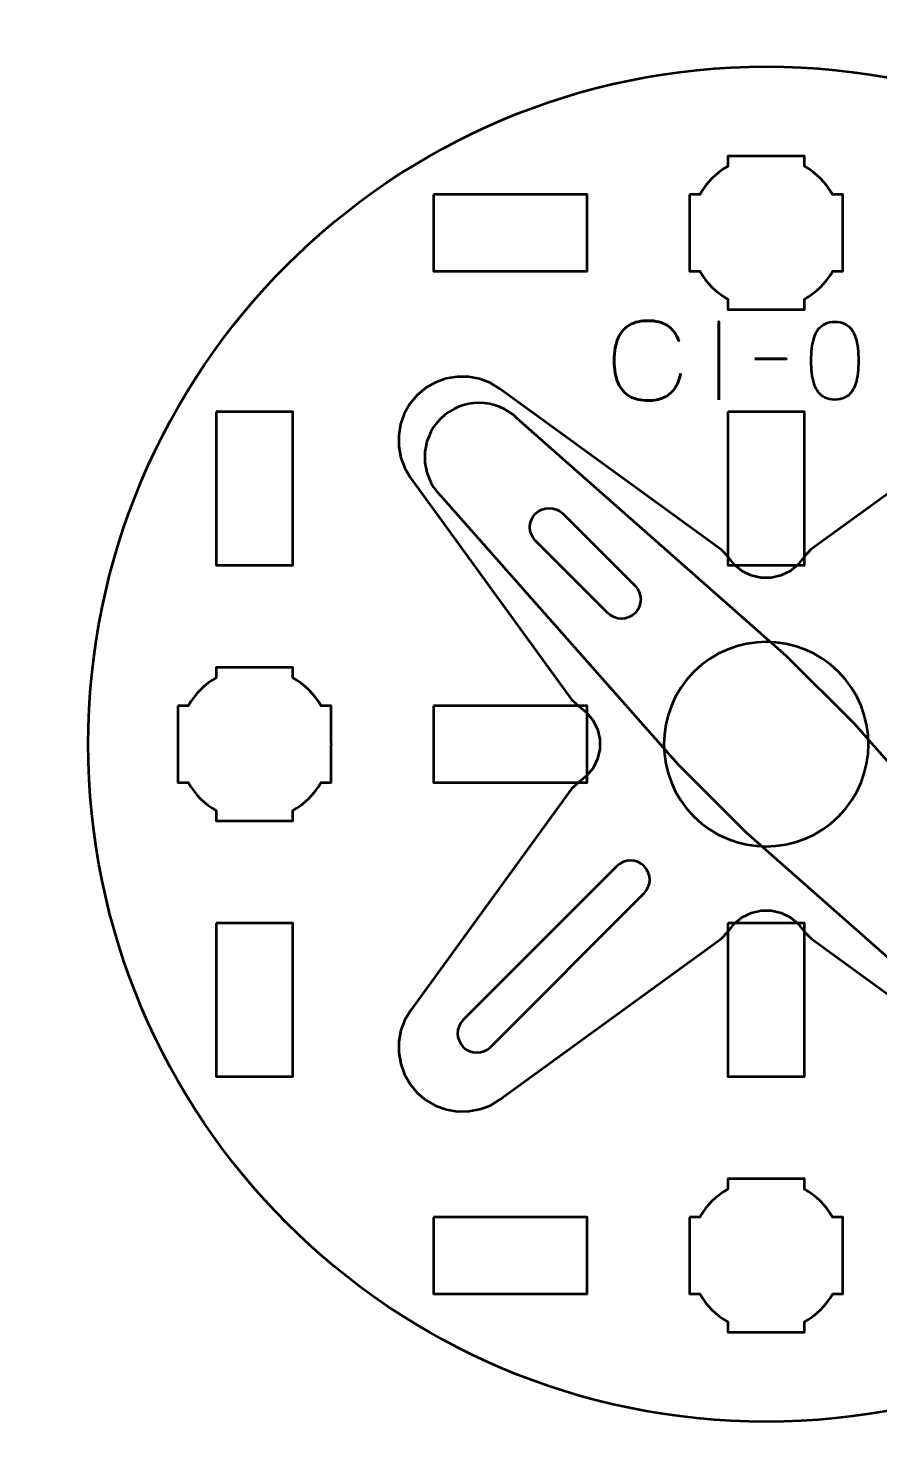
# Model space of a CAD drawing. Header units: centimetres. Extents: x -244 to 242, y -245 to 234.
# Drawn here: x -232.38 to -229.06, y 184.91 to 190.45 of the extents above; entities that cross this region are included whole.
import ezdxf

# ---------------------------------------------------------------- set-up
doc = ezdxf.new("R2010")
doc.units = ezdxf.units.CM
doc.header["$MEASUREMENT"] = 0
doc.layers.add('Layer 1', color=7, linetype='Continuous')

msp = doc.modelspace()

# ---------------------------------------------------------------- linework, layer by layer
at = {"layer": 'Layer 1', "color": 114, "lineweight": 53}
msp.add_ellipse((-229.5, 187.65), major_axis=(0, 2.65), ratio=1, dxfattribs=at)
at = {"layer": 'Layer 1', "color": 22, "lineweight": 53}
msp.add_open_spline([(-243.95005, 181.60003), (-243.95005, 181.60003), (-243.95005, 233.39993), (-243.95005, 233.39993), (-243.95005, 233.39993), (-243.95005, 233.67707), (-243.72695, 233.90003), (-243.44995, 233.90003), (-243.44995, 233.90003), (-243.44995, 233.90003), (-224.15005, 233.90003), (-224.15005, 233.90003), (-224.15005, 233.90003), (-223.87305, 233.90003), (-223.64995, 233.67707), (-223.64995, 233.39993), (-223.64995, 233.39993), (-223.64995, 233.39993), (-223.64995, 181.60003), (-223.64995, 181.60003), (-223.64995, 181.60003), (-223.64995, 181.32303), (-223.87305, 181.09993), (-224.15005, 181.09993), (-224.15005, 181.09993), (-224.15005, 181.09993), (-243.44995, 181.09993), (-243.44995, 181.09993), (-243.44995, 181.09993), (-243.72695, 181.09993), (-243.95005, 181.32303), (-243.95005, 181.60003)], degree=3, knots=[0, 0, 0, 0, 0.125, 0.125, 0.125, 0.125, 0.25, 0.25, 0.25, 0.25, 0.375, 0.375, 0.375, 0.375, 0.5, 0.5, 0.5, 0.5, 0.625, 0.625, 0.625, 0.625, 0.75, 0.75, 0.75, 0.75, 0.875, 0.875, 0.875, 0.875, 1, 1, 1, 1], dxfattribs=at)
at = {"layer": 'Layer 1', "lineweight": 53}
for points, knots in [([(-229.8, 189.80006), (-229.8, 189.80006), (-229.7598, 189.80006), (-229.7598, 189.80006), (-229.7598, 189.80006), (-229.73347, 189.84558), (-229.69551, 189.88351), (-229.65, 189.90984), (-229.65, 189.90984), (-229.65, 189.90984), (-229.65, 189.95006), (-229.65, 189.95006), (-229.65, 189.95006), (-229.65, 189.95006), (-229.35, 189.95006), (-229.35, 189.95006), (-229.35, 189.95006), (-229.35, 189.95006), (-229.35, 189.90987), (-229.35, 189.90987), (-229.35, 189.90987), (-229.30447, 189.88354), (-229.26648, 189.84559), (-229.24012, 189.80006), (-229.24012, 189.80006), (-229.24012, 189.80006), (-229.2, 189.80006), (-229.2, 189.80006), (-229.2, 189.80006), (-229.2, 189.80006), (-229.2, 189.65464), (-229.2, 189.65464), (-229.2, 189.65464), (-229.2, 189.65464), (-229.19994, 189.64999), (-229.19994, 189.64999), (-229.19994, 189.64999), (-229.19994, 189.64999), (-229.2, 189.64535), (-229.2, 189.64535), (-229.2, 189.64535), (-229.2, 189.64535), (-229.2, 189.50006), (-229.2, 189.50006), (-229.2, 189.50006), (-229.2, 189.50006), (-229.24007, 189.50006), (-229.24007, 189.50006), (-229.24007, 189.50006), (-229.26642, 189.45449), (-229.30442, 189.41648), (-229.35, 189.39012), (-229.35, 189.39012), (-229.35, 189.39012), (-229.35, 189.35006), (-229.35, 189.35006), (-229.35, 189.35006), (-229.35, 189.35006), (-229.49328, 189.35006), (-229.49328, 189.35006), (-229.49328, 189.35006), (-229.49328, 189.35006), (-229.49995, 189.34998), (-229.49995, 189.34998), (-229.49995, 189.34998), (-229.49995, 189.34998), (-229.50663, 189.35006), (-229.50663, 189.35006), (-229.50663, 189.35006), (-229.50663, 189.35006), (-229.65, 189.35006), (-229.65, 189.35006), (-229.65, 189.35006), (-229.65, 189.35006), (-229.65, 189.39016), (-229.65, 189.39016), (-229.65, 189.39016), (-229.69554, 189.41652), (-229.73352, 189.45451), (-229.75985, 189.50006), (-229.75985, 189.50006), (-229.75985, 189.50006), (-229.8, 189.50006), (-229.8, 189.50006), (-229.8, 189.50006), (-229.8, 189.50006), (-229.8, 189.80006), (-229.8, 189.80006)], [0, 0, 0, 0, 0.0454545, 0.0454545, 0.0454545, 0.0454545, 0.0909091, 0.0909091, 0.0909091, 0.0909091, 0.1363636, 0.1363636, 0.1363636, 0.1363636, 0.1818182, 0.1818182, 0.1818182, 0.1818182, 0.2272727, 0.2272727, 0.2272727, 0.2272727, 0.2727273, 0.2727273, 0.2727273, 0.2727273, 0.3181818, 0.3181818, 0.3181818, 0.3181818, 0.3636364, 0.3636364, 0.3636364, 0.3636364, 0.4090909, 0.4090909, 0.4090909, 0.4090909, 0.4545455, 0.4545455, 0.4545455, 0.4545455, 0.5, 0.5, 0.5, 0.5, 0.5454545, 0.5454545, 0.5454545, 0.5454545, 0.5909091, 0.5909091, 0.5909091, 0.5909091, 0.6363636, 0.6363636, 0.6363636, 0.6363636, 0.6818182, 0.6818182, 0.6818182, 0.6818182, 0.7272727, 0.7272727, 0.7272727, 0.7272727, 0.7727273, 0.7727273, 0.7727273, 0.7727273, 0.8181818, 0.8181818, 0.8181818, 0.8181818, 0.8636364, 0.8636364, 0.8636364, 0.8636364, 0.9090909, 0.9090909, 0.9090909, 0.9090909, 0.9545455, 0.9545455, 0.9545455, 0.9545455, 1, 1, 1, 1]), ([(-230.79999, 189.80007), (-230.79999, 189.80007), (-230.19998, 189.80007), (-230.19998, 189.80007), (-230.19998, 189.80007), (-230.19998, 189.80007), (-230.19998, 189.50007), (-230.19998, 189.50007), (-230.19998, 189.50007), (-230.19998, 189.50007), (-230.79999, 189.50007), (-230.79999, 189.50007), (-230.79999, 189.50007), (-230.79999, 189.50007), (-230.79999, 189.80007), (-230.79999, 189.80007)], [0, 0, 0, 0, 0.25, 0.25, 0.25, 0.25, 0.5, 0.5, 0.5, 0.5, 0.75, 0.75, 0.75, 0.75, 1, 1, 1, 1]), ([(-231.64997, 188.95009), (-231.64997, 188.95009), (-231.34997, 188.95009), (-231.34997, 188.95009), (-231.34997, 188.95009), (-231.34997, 188.95009), (-231.34997, 188.35008), (-231.34997, 188.35008), (-231.34997, 188.35008), (-231.34997, 188.35008), (-231.64997, 188.35008), (-231.64997, 188.35008), (-231.64997, 188.35008), (-231.64997, 188.35008), (-231.64997, 188.95009), (-231.64997, 188.95009)], [0, 0, 0, 0, 0.25, 0.25, 0.25, 0.25, 0.5, 0.5, 0.5, 0.5, 0.75, 0.75, 0.75, 0.75, 1, 1, 1, 1]), ([(-229.65004, 188.95009), (-229.65004, 188.95009), (-229.35004, 188.95009), (-229.35004, 188.95009), (-229.35004, 188.95009), (-229.35004, 188.95009), (-229.35004, 188.35008), (-229.35004, 188.35008), (-229.35004, 188.35008), (-229.35004, 188.35008), (-229.65004, 188.35008), (-229.65004, 188.35008), (-229.65004, 188.35008), (-229.65004, 188.35008), (-229.65004, 188.95009), (-229.65004, 188.95009)], [0, 0, 0, 0, 0.25, 0.25, 0.25, 0.25, 0.5, 0.5, 0.5, 0.5, 0.75, 0.75, 0.75, 0.75, 1, 1, 1, 1]), ([(-231.8, 187.80006), (-231.8, 187.80006), (-231.7598, 187.80006), (-231.7598, 187.80006), (-231.7598, 187.80006), (-231.73347, 187.84558), (-231.69551, 187.88351), (-231.65, 187.90984), (-231.65, 187.90984), (-231.65, 187.90984), (-231.65, 187.95006), (-231.65, 187.95006), (-231.65, 187.95006), (-231.65, 187.95006), (-231.35, 187.95006), (-231.35, 187.95006), (-231.35, 187.95006), (-231.35, 187.95006), (-231.35, 187.90987), (-231.35, 187.90987), (-231.35, 187.90987), (-231.30447, 187.88354), (-231.26648, 187.84559), (-231.24012, 187.80006), (-231.24012, 187.80006), (-231.24012, 187.80006), (-231.2, 187.80006), (-231.2, 187.80006), (-231.2, 187.80006), (-231.2, 187.80006), (-231.2, 187.65464), (-231.2, 187.65464), (-231.2, 187.65464), (-231.2, 187.65464), (-231.19994, 187.64999), (-231.19994, 187.64999), (-231.19994, 187.64999), (-231.19994, 187.64999), (-231.2, 187.64535), (-231.2, 187.64535), (-231.2, 187.64535), (-231.2, 187.64535), (-231.2, 187.50006), (-231.2, 187.50006), (-231.2, 187.50006), (-231.2, 187.50006), (-231.24007, 187.50006), (-231.24007, 187.50006), (-231.24007, 187.50006), (-231.26642, 187.45449), (-231.30442, 187.41648), (-231.35, 187.39012), (-231.35, 187.39012), (-231.35, 187.39012), (-231.35, 187.35006), (-231.35, 187.35006), (-231.35, 187.35006), (-231.35, 187.35006), (-231.49328, 187.35006), (-231.49328, 187.35006), (-231.49328, 187.35006), (-231.49328, 187.35006), (-231.49995, 187.34998), (-231.49995, 187.34998), (-231.49995, 187.34998), (-231.49995, 187.34998), (-231.50663, 187.35006), (-231.50663, 187.35006), (-231.50663, 187.35006), (-231.50663, 187.35006), (-231.65, 187.35006), (-231.65, 187.35006), (-231.65, 187.35006), (-231.65, 187.35006), (-231.65, 187.39016), (-231.65, 187.39016), (-231.65, 187.39016), (-231.69554, 187.41652), (-231.73352, 187.45451), (-231.75985, 187.50006), (-231.75985, 187.50006), (-231.75985, 187.50006), (-231.8, 187.50006), (-231.8, 187.50006), (-231.8, 187.50006), (-231.8, 187.50006), (-231.8, 187.80006), (-231.8, 187.80006)], [0, 0, 0, 0, 0.0454545, 0.0454545, 0.0454545, 0.0454545, 0.0909091, 0.0909091, 0.0909091, 0.0909091, 0.1363636, 0.1363636, 0.1363636, 0.1363636, 0.1818182, 0.1818182, 0.1818182, 0.1818182, 0.2272727, 0.2272727, 0.2272727, 0.2272727, 0.2727273, 0.2727273, 0.2727273, 0.2727273, 0.3181818, 0.3181818, 0.3181818, 0.3181818, 0.3636364, 0.3636364, 0.3636364, 0.3636364, 0.4090909, 0.4090909, 0.4090909, 0.4090909, 0.4545455, 0.4545455, 0.4545455, 0.4545455, 0.5, 0.5, 0.5, 0.5, 0.5454545, 0.5454545, 0.5454545, 0.5454545, 0.5909091, 0.5909091, 0.5909091, 0.5909091, 0.6363636, 0.6363636, 0.6363636, 0.6363636, 0.6818182, 0.6818182, 0.6818182, 0.6818182, 0.7272727, 0.7272727, 0.7272727, 0.7272727, 0.7727273, 0.7727273, 0.7727273, 0.7727273, 0.8181818, 0.8181818, 0.8181818, 0.8181818, 0.8636364, 0.8636364, 0.8636364, 0.8636364, 0.9090909, 0.9090909, 0.9090909, 0.9090909, 0.9545455, 0.9545455, 0.9545455, 0.9545455, 1, 1, 1, 1]), ([(-230.79999, 187.80014), (-230.79999, 187.80014), (-230.19998, 187.80014), (-230.19998, 187.80014), (-230.19998, 187.80014), (-230.19998, 187.80014), (-230.19998, 187.50014), (-230.19998, 187.50014), (-230.19998, 187.50014), (-230.19998, 187.50014), (-230.79999, 187.50014), (-230.79999, 187.50014), (-230.79999, 187.50014), (-230.79999, 187.50014), (-230.79999, 187.80014), (-230.79999, 187.80014)], [0, 0, 0, 0, 0.25, 0.25, 0.25, 0.25, 0.5, 0.5, 0.5, 0.5, 0.75, 0.75, 0.75, 0.75, 1, 1, 1, 1]), ([(-231.64997, 186.95002), (-231.64997, 186.95002), (-231.34997, 186.95002), (-231.34997, 186.95002), (-231.34997, 186.95002), (-231.34997, 186.95002), (-231.34997, 186.35002), (-231.34997, 186.35002), (-231.34997, 186.35002), (-231.34997, 186.35002), (-231.64997, 186.35002), (-231.64997, 186.35002), (-231.64997, 186.35002), (-231.64997, 186.35002), (-231.64997, 186.95002), (-231.64997, 186.95002)], [0, 0, 0, 0, 0.25, 0.25, 0.25, 0.25, 0.5, 0.5, 0.5, 0.5, 0.75, 0.75, 0.75, 0.75, 1, 1, 1, 1]), ([(-229.65004, 186.95002), (-229.65004, 186.95002), (-229.35004, 186.95002), (-229.35004, 186.95002), (-229.35004, 186.95002), (-229.35004, 186.95002), (-229.35004, 186.35002), (-229.35004, 186.35002), (-229.35004, 186.35002), (-229.35004, 186.35002), (-229.65004, 186.35002), (-229.65004, 186.35002), (-229.65004, 186.35002), (-229.65004, 186.35002), (-229.65004, 186.95002), (-229.65004, 186.95002)], [0, 0, 0, 0, 0.25, 0.25, 0.25, 0.25, 0.5, 0.5, 0.5, 0.5, 0.75, 0.75, 0.75, 0.75, 1, 1, 1, 1]), ([(-229.8, 185.80006), (-229.8, 185.80006), (-229.7598, 185.80006), (-229.7598, 185.80006), (-229.7598, 185.80006), (-229.73347, 185.84558), (-229.69551, 185.88351), (-229.65, 185.90984), (-229.65, 185.90984), (-229.65, 185.90984), (-229.65, 185.95006), (-229.65, 185.95006), (-229.65, 185.95006), (-229.65, 185.95006), (-229.35, 185.95006), (-229.35, 185.95006), (-229.35, 185.95006), (-229.35, 185.95006), (-229.35, 185.90987), (-229.35, 185.90987), (-229.35, 185.90987), (-229.30447, 185.88354), (-229.26648, 185.84559), (-229.24012, 185.80006), (-229.24012, 185.80006), (-229.24012, 185.80006), (-229.2, 185.80006), (-229.2, 185.80006), (-229.2, 185.80006), (-229.2, 185.80006), (-229.2, 185.65464), (-229.2, 185.65464), (-229.2, 185.65464), (-229.2, 185.65464), (-229.19994, 185.64999), (-229.19994, 185.64999), (-229.19994, 185.64999), (-229.19994, 185.64999), (-229.2, 185.64535), (-229.2, 185.64535), (-229.2, 185.64535), (-229.2, 185.64535), (-229.2, 185.50006), (-229.2, 185.50006), (-229.2, 185.50006), (-229.2, 185.50006), (-229.24007, 185.50006), (-229.24007, 185.50006), (-229.24007, 185.50006), (-229.26642, 185.45449), (-229.30442, 185.41648), (-229.35, 185.39012), (-229.35, 185.39012), (-229.35, 185.39012), (-229.35, 185.35006), (-229.35, 185.35006), (-229.35, 185.35006), (-229.35, 185.35006), (-229.49328, 185.35006), (-229.49328, 185.35006), (-229.49328, 185.35006), (-229.49328, 185.35006), (-229.49995, 185.34998), (-229.49995, 185.34998), (-229.49995, 185.34998), (-229.49995, 185.34998), (-229.50663, 185.35006), (-229.50663, 185.35006), (-229.50663, 185.35006), (-229.50663, 185.35006), (-229.65, 185.35006), (-229.65, 185.35006), (-229.65, 185.35006), (-229.65, 185.35006), (-229.65, 185.39016), (-229.65, 185.39016), (-229.65, 185.39016), (-229.69554, 185.41652), (-229.73352, 185.45451), (-229.75985, 185.50006), (-229.75985, 185.50006), (-229.75985, 185.50006), (-229.8, 185.50006), (-229.8, 185.50006), (-229.8, 185.50006), (-229.8, 185.50006), (-229.8, 185.80006), (-229.8, 185.80006)], [0, 0, 0, 0, 0.0454545, 0.0454545, 0.0454545, 0.0454545, 0.0909091, 0.0909091, 0.0909091, 0.0909091, 0.1363636, 0.1363636, 0.1363636, 0.1363636, 0.1818182, 0.1818182, 0.1818182, 0.1818182, 0.2272727, 0.2272727, 0.2272727, 0.2272727, 0.2727273, 0.2727273, 0.2727273, 0.2727273, 0.3181818, 0.3181818, 0.3181818, 0.3181818, 0.3636364, 0.3636364, 0.3636364, 0.3636364, 0.4090909, 0.4090909, 0.4090909, 0.4090909, 0.4545455, 0.4545455, 0.4545455, 0.4545455, 0.5, 0.5, 0.5, 0.5, 0.5454545, 0.5454545, 0.5454545, 0.5454545, 0.5909091, 0.5909091, 0.5909091, 0.5909091, 0.6363636, 0.6363636, 0.6363636, 0.6363636, 0.6818182, 0.6818182, 0.6818182, 0.6818182, 0.7272727, 0.7272727, 0.7272727, 0.7272727, 0.7727273, 0.7727273, 0.7727273, 0.7727273, 0.8181818, 0.8181818, 0.8181818, 0.8181818, 0.8636364, 0.8636364, 0.8636364, 0.8636364, 0.9090909, 0.9090909, 0.9090909, 0.9090909, 0.9545455, 0.9545455, 0.9545455, 0.9545455, 1, 1, 1, 1]), ([(-230.79999, 185.80004), (-230.79999, 185.80004), (-230.19998, 185.80004), (-230.19998, 185.80004), (-230.19998, 185.80004), (-230.19998, 185.80004), (-230.19998, 185.50003), (-230.19998, 185.50003), (-230.19998, 185.50003), (-230.19998, 185.50003), (-230.79999, 185.50003), (-230.79999, 185.50003), (-230.79999, 185.50003), (-230.79999, 185.50003), (-230.79999, 185.80004), (-230.79999, 185.80004)], [0, 0, 0, 0, 0.25, 0.25, 0.25, 0.25, 0.5, 0.5, 0.5, 0.5, 0.75, 0.75, 0.75, 0.75, 1, 1, 1, 1])]:
    msp.add_open_spline(points, degree=3, knots=knots, dxfattribs=at)
at = {"layer": 'Layer 1', "color": 30, "lineweight": 53}
for points, knots in [([(-229.83485, 189.09967), (-229.83937, 189.07547), (-229.84727, 189.0555), (-229.85835, 189.03984), (-229.85835, 189.03984), (-229.86949, 189.02424), (-229.88375, 189.01267), (-229.9011, 189.00512), (-229.9011, 189.00512), (-229.91839, 188.99757), (-229.93871, 188.99376), (-229.96185, 188.99383), (-229.96185, 188.99383), (-229.99, 188.99376), (-230.01392, 188.9992), (-230.03354, 189.01027), (-230.03354, 189.01027), (-230.05315, 189.02128), (-230.06811, 189.03828), (-230.07841, 189.06135), (-230.07841, 189.06135), (-230.08871, 189.08443), (-230.09386, 189.11399), (-230.09393, 189.15004), (-230.09393, 189.15004), (-230.09386, 189.18595), (-230.08871, 189.21545), (-230.07841, 189.23852), (-230.07841, 189.23852), (-230.06811, 189.26159), (-230.05315, 189.27866), (-230.03354, 189.28974), (-230.03354, 189.28974), (-230.01392, 189.30082), (-229.99, 189.30632), (-229.96185, 189.30625), (-229.96185, 189.30625), (-229.93172, 189.30632), (-229.90647, 189.2999), (-229.88615, 189.28699), (-229.88615, 189.28699), (-229.8659, 189.27408), (-229.85101, 189.25411), (-229.84163, 189.22709), (-229.84163, 189.22709), (-229.85101, 189.25411), (-229.8659, 189.27408), (-229.88615, 189.28699), (-229.88615, 189.28699), (-229.90647, 189.2999), (-229.93172, 189.30632), (-229.96185, 189.30625), (-229.96185, 189.30625), (-229.99, 189.30632), (-230.01392, 189.30082), (-230.03354, 189.28974), (-230.03354, 189.28974), (-230.05315, 189.27866), (-230.06811, 189.26159), (-230.07841, 189.23852), (-230.07841, 189.23852), (-230.08871, 189.21545), (-230.09386, 189.18595), (-230.09393, 189.15004), (-230.09393, 189.15004), (-230.09386, 189.11399), (-230.08871, 189.08443), (-230.07841, 189.06135), (-230.07841, 189.06135), (-230.06811, 189.03828), (-230.05315, 189.02128), (-230.03354, 189.01027), (-230.03354, 189.01027), (-230.01392, 188.9992), (-229.99, 188.99376), (-229.96185, 188.99383), (-229.96185, 188.99383), (-229.93871, 188.99376), (-229.91839, 188.99757), (-229.9011, 189.00512), (-229.9011, 189.00512), (-229.88375, 189.01267), (-229.86949, 189.02424), (-229.85835, 189.03984), (-229.85835, 189.03984), (-229.84727, 189.0555), (-229.83937, 189.07547), (-229.83485, 189.09967)], [0, 0, 0, 0, 0.0454545, 0.0454545, 0.0454545, 0.0454545, 0.0909091, 0.0909091, 0.0909091, 0.0909091, 0.1363636, 0.1363636, 0.1363636, 0.1363636, 0.1818182, 0.1818182, 0.1818182, 0.1818182, 0.2272727, 0.2272727, 0.2272727, 0.2272727, 0.2727273, 0.2727273, 0.2727273, 0.2727273, 0.3181818, 0.3181818, 0.3181818, 0.3181818, 0.3636364, 0.3636364, 0.3636364, 0.3636364, 0.4090909, 0.4090909, 0.4090909, 0.4090909, 0.4545455, 0.4545455, 0.4545455, 0.4545455, 0.5, 0.5, 0.5, 0.5, 0.5454545, 0.5454545, 0.5454545, 0.5454545, 0.5909091, 0.5909091, 0.5909091, 0.5909091, 0.6363636, 0.6363636, 0.6363636, 0.6363636, 0.6818182, 0.6818182, 0.6818182, 0.6818182, 0.7272727, 0.7272727, 0.7272727, 0.7272727, 0.7727273, 0.7727273, 0.7727273, 0.7727273, 0.8181818, 0.8181818, 0.8181818, 0.8181818, 0.8636364, 0.8636364, 0.8636364, 0.8636364, 0.9090909, 0.9090909, 0.9090909, 0.9090909, 0.9545455, 0.9545455, 0.9545455, 0.9545455, 1, 1, 1, 1]), ([(-229.68499, 188.99722), (-229.68499, 188.99722), (-229.68499, 189.30244), (-229.68499, 189.30244), (-229.68499, 189.30244), (-229.68499, 189.30244), (-229.68499, 188.99722), (-229.68499, 188.99722)], [0, 0, 0, 0, 0.5, 0.5, 0.5, 0.5, 1, 1, 1, 1]), ([(-229.2316, 188.99722), (-229.21679, 188.99729), (-229.20402, 188.9999), (-229.19336, 189.00498), (-229.19336, 189.00498), (-229.18278, 189.01006), (-229.17396, 189.01733), (-229.16691, 189.02657), (-229.16691, 189.02657), (-229.15992, 189.03588), (-229.15442, 189.04689), (-229.15033, 189.05959), (-229.15033, 189.05959), (-229.1463, 189.07229), (-229.14341, 189.08619), (-229.14179, 189.10143), (-229.14179, 189.10143), (-229.14009, 189.11667), (-229.13925, 189.13269), (-229.13932, 189.14962), (-229.13932, 189.14962), (-229.13925, 189.16648), (-229.14009, 189.1825), (-229.14179, 189.19767), (-229.14179, 189.19767), (-229.14341, 189.21284), (-229.1463, 189.22681), (-229.15033, 189.23951), (-229.15033, 189.23951), (-229.15442, 189.25214), (-229.15992, 189.26314), (-229.16691, 189.27253), (-229.16691, 189.27253), (-229.17396, 189.28184), (-229.18278, 189.28911), (-229.19336, 189.29419), (-229.19336, 189.29419), (-229.20402, 189.29934), (-229.21679, 189.30195), (-229.2316, 189.30202), (-229.2316, 189.30202), (-229.24642, 189.30195), (-229.25919, 189.29934), (-229.26985, 189.29419), (-229.26985, 189.29419), (-229.28043, 189.28911), (-229.28925, 189.28184), (-229.2963, 189.27253), (-229.2963, 189.27253), (-229.30329, 189.26314), (-229.30879, 189.25214), (-229.31288, 189.23951), (-229.31288, 189.23951), (-229.31691, 189.22681), (-229.3198, 189.21284), (-229.32142, 189.19767), (-229.32142, 189.19767), (-229.32311, 189.1825), (-229.32396, 189.16648), (-229.32389, 189.14962), (-229.32389, 189.14962), (-229.32396, 189.13269), (-229.32311, 189.11667), (-229.32142, 189.10143), (-229.32142, 189.10143), (-229.3198, 189.08619), (-229.31691, 189.07229), (-229.31288, 189.05959), (-229.31288, 189.05959), (-229.30879, 189.04689), (-229.30329, 189.03588), (-229.2963, 189.02657), (-229.2963, 189.02657), (-229.28925, 189.01733), (-229.28043, 189.01006), (-229.26985, 189.00498), (-229.26985, 189.00498), (-229.25919, 188.9999), (-229.24642, 188.99729), (-229.2316, 188.99722)], [0, 0, 0, 0, 0.05, 0.05, 0.05, 0.05, 0.1, 0.1, 0.1, 0.1, 0.15, 0.15, 0.15, 0.15, 0.2, 0.2, 0.2, 0.2, 0.25, 0.25, 0.25, 0.25, 0.3, 0.3, 0.3, 0.3, 0.35, 0.35, 0.35, 0.35, 0.4, 0.4, 0.4, 0.4, 0.45, 0.45, 0.45, 0.45, 0.5, 0.5, 0.5, 0.5, 0.55, 0.55, 0.55, 0.55, 0.6, 0.6, 0.6, 0.6, 0.65, 0.65, 0.65, 0.65, 0.7, 0.7, 0.7, 0.7, 0.75, 0.75, 0.75, 0.75, 0.8, 0.8, 0.8, 0.8, 0.85, 0.85, 0.85, 0.85, 0.9, 0.9, 0.9, 0.9, 0.95, 0.95, 0.95, 0.95, 1, 1, 1, 1]), ([(-229.2316, 188.99722), (-229.21679, 188.99729), (-229.20402, 188.9999), (-229.19336, 189.00498), (-229.19336, 189.00498), (-229.18278, 189.01006), (-229.17396, 189.01733), (-229.16691, 189.02657), (-229.16691, 189.02657), (-229.15992, 189.03588), (-229.15442, 189.04689), (-229.15033, 189.05959), (-229.15033, 189.05959), (-229.1463, 189.07229), (-229.14341, 189.08619), (-229.14179, 189.10143), (-229.14179, 189.10143), (-229.14009, 189.11667), (-229.13925, 189.13269), (-229.13932, 189.14962), (-229.13932, 189.14962), (-229.13925, 189.16648), (-229.14009, 189.1825), (-229.14179, 189.19767), (-229.14179, 189.19767), (-229.14341, 189.21284), (-229.1463, 189.22681), (-229.15033, 189.23951), (-229.15033, 189.23951), (-229.15442, 189.25214), (-229.15992, 189.26314), (-229.16691, 189.27253), (-229.16691, 189.27253), (-229.17396, 189.28184), (-229.18278, 189.28911), (-229.19336, 189.29419), (-229.19336, 189.29419), (-229.20402, 189.29934), (-229.21679, 189.30195), (-229.2316, 189.30202), (-229.2316, 189.30202), (-229.24642, 189.30195), (-229.25919, 189.29934), (-229.26985, 189.29419), (-229.26985, 189.29419), (-229.28043, 189.28911), (-229.28925, 189.28184), (-229.2963, 189.27253), (-229.2963, 189.27253), (-229.30329, 189.26314), (-229.30879, 189.25214), (-229.31288, 189.23951), (-229.31288, 189.23951), (-229.31691, 189.22681), (-229.3198, 189.21284), (-229.32142, 189.19767), (-229.32142, 189.19767), (-229.32311, 189.1825), (-229.32396, 189.16648), (-229.32389, 189.14962), (-229.32389, 189.14962), (-229.32396, 189.13269), (-229.32311, 189.11667), (-229.32142, 189.10143), (-229.32142, 189.10143), (-229.3198, 189.08619), (-229.31691, 189.07229), (-229.31288, 189.05959), (-229.31288, 189.05959), (-229.30879, 189.04689), (-229.30329, 189.03588), (-229.2963, 189.02657), (-229.2963, 189.02657), (-229.28925, 189.01733), (-229.28043, 189.01006), (-229.26985, 189.00498), (-229.26985, 189.00498), (-229.25919, 188.9999), (-229.24642, 188.99729), (-229.2316, 188.99722)], [0, 0, 0, 0, 0.05, 0.05, 0.05, 0.05, 0.1, 0.1, 0.1, 0.1, 0.15, 0.15, 0.15, 0.15, 0.2, 0.2, 0.2, 0.2, 0.25, 0.25, 0.25, 0.25, 0.3, 0.3, 0.3, 0.3, 0.35, 0.35, 0.35, 0.35, 0.4, 0.4, 0.4, 0.4, 0.45, 0.45, 0.45, 0.45, 0.5, 0.5, 0.5, 0.5, 0.55, 0.55, 0.55, 0.55, 0.6, 0.6, 0.6, 0.6, 0.65, 0.65, 0.65, 0.65, 0.7, 0.7, 0.7, 0.7, 0.75, 0.75, 0.75, 0.75, 0.8, 0.8, 0.8, 0.8, 0.85, 0.85, 0.85, 0.85, 0.9, 0.9, 0.9, 0.9, 0.95, 0.95, 0.95, 0.95, 1, 1, 1, 1]), ([(-229.54402, 189.15682), (-229.54402, 189.15682), (-229.42083, 189.15682), (-229.42083, 189.15682), (-229.42083, 189.15682), (-229.42083, 189.15682), (-229.54402, 189.15682), (-229.54402, 189.15682)], [0, 0, 0, 0, 0.5, 0.5, 0.5, 0.5, 1, 1, 1, 1]), ([(-230.54126, 189.0402), (-230.54126, 189.0402), (-229.67532, 188.41063), (-229.67532, 188.41063), (-229.67532, 188.41063), (-229.67532, 188.41063), (-229.64843, 188.38262), (-229.64843, 188.38262), (-229.64843, 188.38262), (-229.64843, 188.38262), (-229.62435, 188.35181), (-229.62435, 188.35181), (-229.62435, 188.35181), (-229.62435, 188.35181), (-229.5941, 188.32717), (-229.5941, 188.32717), (-229.5941, 188.32717), (-229.5941, 188.32717), (-229.55882, 188.30981), (-229.55882, 188.30981), (-229.55882, 188.30981), (-229.55882, 188.30981), (-229.5196, 188.30084), (-229.5196, 188.30084), (-229.5196, 188.30084), (-229.5196, 188.30084), (-229.48039, 188.30085), (-229.48039, 188.30085), (-229.48039, 188.30085), (-229.48039, 188.30085), (-229.44231, 188.30981), (-229.44231, 188.30981), (-229.44231, 188.30981), (-229.44231, 188.30981), (-229.40646, 188.32662), (-229.40646, 188.32662), (-229.40646, 188.32662), (-229.40646, 188.32662), (-229.37565, 188.35182), (-229.37565, 188.35182), (-229.37565, 188.35182), (-229.37565, 188.35182), (-229.35158, 188.38262), (-229.35158, 188.38262), (-229.35158, 188.38262), (-229.35158, 188.38262), (-229.32525, 188.41119), (-229.32525, 188.41119), (-229.32525, 188.41119), (-229.32525, 188.41119), (-228.4593, 189.03964), (-228.4593, 189.03964), (-228.4593, 189.03964), (-228.4593, 189.03964), (-228.42177, 189.06261), (-228.42177, 189.06261), (-228.42177, 189.06261), (-228.42177, 189.06261), (-228.38089, 189.07772), (-228.38089, 189.07772), (-228.38089, 189.07772), (-228.38089, 189.07772), (-228.33775, 189.08613), (-228.33775, 189.08613), (-228.33775, 189.08613), (-228.33775, 189.08613), (-228.29351, 189.08669), (-228.29351, 189.08669), (-228.29351, 189.08669), (-228.29351, 189.08669), (-228.24982, 189.07885), (-228.24982, 189.07885), (-228.24982, 189.07885), (-228.24982, 189.07885), (-228.20837, 189.06428), (-228.20837, 189.06428), (-228.20837, 189.06428), (-228.20837, 189.06428), (-228.16973, 189.04244), (-228.16973, 189.04244), (-228.16973, 189.04244), (-228.16973, 189.04244), (-228.13612, 189.01444), (-228.13612, 189.01444), (-228.13612, 189.01444), (-228.13612, 189.01444), (-228.10755, 188.98027), (-228.10755, 188.98027), (-228.10755, 188.98027), (-228.10755, 188.98027), (-228.08571, 188.94162), (-228.08571, 188.94162), (-228.08571, 188.94162), (-228.08571, 188.94162), (-228.07114, 188.90018), (-228.07114, 188.90018), (-228.07114, 188.90018), (-228.07114, 188.90018), (-228.06386, 188.85704), (-228.06386, 188.85704), (-228.06386, 188.85704), (-228.06386, 188.85704), (-228.06442, 188.8128), (-228.06442, 188.8128), (-228.06442, 188.8128), (-228.06442, 188.8128), (-228.07227, 188.7691), (-228.07227, 188.7691), (-228.07227, 188.7691), (-228.07227, 188.7691), (-228.08738, 188.72822), (-228.08738, 188.72822), (-228.08738, 188.72822), (-228.08738, 188.72822), (-228.11035, 188.69069), (-228.11035, 188.69069), (-228.11035, 188.69069), (-228.11035, 188.69069), (-228.73936, 187.8253), (-228.73936, 187.8253), (-228.73936, 187.8253), (-228.73936, 187.8253), (-228.76738, 187.79842), (-228.76738, 187.79842), (-228.76738, 187.79842), (-228.76738, 187.79842), (-228.79817, 187.77434), (-228.79817, 187.77434), (-228.79817, 187.77434), (-228.79817, 187.77434), (-228.82337, 187.74353), (-228.82337, 187.74353), (-228.82337, 187.74353), (-228.82337, 187.74353), (-228.84018, 187.70768), (-228.84018, 187.70768), (-228.84018, 187.70768), (-228.84018, 187.70768), (-228.84914, 187.66961), (-228.84914, 187.66961), (-228.84914, 187.66961), (-228.84914, 187.66961), (-228.84915, 187.63039), (-228.84915, 187.63039), (-228.84915, 187.63039), (-228.84915, 187.63039), (-228.84075, 187.59174), (-228.84075, 187.59174), (-228.84075, 187.59174), (-228.84075, 187.59174), (-228.82338, 187.55645), (-228.82338, 187.55645), (-228.82338, 187.55645), (-228.82338, 187.55645), (-228.79818, 187.52564), (-228.79818, 187.52564), (-228.79818, 187.52564), (-228.79818, 187.52564), (-228.76737, 187.50156), (-228.76737, 187.50156), (-228.76737, 187.50156), (-228.76737, 187.50156), (-228.73936, 187.47468), (-228.73936, 187.47468), (-228.73936, 187.47468), (-228.73936, 187.47468), (-228.11036, 186.6093), (-228.11036, 186.6093), (-228.11036, 186.6093), (-228.11036, 186.6093), (-228.0874, 186.57178), (-228.0874, 186.57178), (-228.0874, 186.57178), (-228.0874, 186.57178), (-228.07171, 186.53034), (-228.07171, 186.53034), (-228.07171, 186.53034), (-228.07171, 186.53034), (-228.06388, 186.48664), (-228.06388, 186.48664), (-228.06388, 186.48664), (-228.06388, 186.48664), (-228.06332, 186.4424), (-228.06332, 186.4424), (-228.06332, 186.4424), (-228.06332, 186.4424), (-228.07059, 186.39927), (-228.07059, 186.39927), (-228.07059, 186.39927), (-228.07059, 186.39927), (-228.08516, 186.35782), (-228.08516, 186.35782), (-228.08516, 186.35782), (-228.08516, 186.35782), (-228.107, 186.31917), (-228.107, 186.31917), (-228.107, 186.31917), (-228.107, 186.31917), (-228.135, 186.28556), (-228.135, 186.28556), (-228.135, 186.28556), (-228.135, 186.28556), (-228.16917, 186.257), (-228.16917, 186.257), (-228.16917, 186.257), (-228.16917, 186.257), (-228.20783, 186.23515), (-228.20783, 186.23515), (-228.20783, 186.23515), (-228.20783, 186.23515), (-228.24928, 186.22058), (-228.24928, 186.22058), (-228.24928, 186.22058), (-228.24928, 186.22058), (-228.2924, 186.21331), (-228.2924, 186.21331), (-228.2924, 186.21331), (-228.2924, 186.21331), (-228.33665, 186.21387), (-228.33665, 186.21387), (-228.33665, 186.21387), (-228.33665, 186.21387), (-228.38034, 186.2217), (-228.38034, 186.2217), (-228.38034, 186.2217), (-228.38034, 186.2217), (-228.42179, 186.23739), (-228.42179, 186.23739), (-228.42179, 186.23739), (-228.42179, 186.23739), (-228.45931, 186.26035), (-228.45931, 186.26035), (-228.45931, 186.26035), (-228.45931, 186.26035), (-229.32468, 186.88936), (-229.32468, 186.88936), (-229.32468, 186.88936), (-229.32468, 186.88936), (-229.35157, 186.91736), (-229.35157, 186.91736), (-229.35157, 186.91736), (-229.35157, 186.91736), (-229.37565, 186.94817), (-229.37565, 186.94817), (-229.37565, 186.94817), (-229.37565, 186.94817), (-229.40646, 186.97337), (-229.40646, 186.97337), (-229.40646, 186.97337), (-229.40646, 186.97337), (-229.44175, 186.99074), (-229.44175, 186.99074), (-229.44175, 186.99074), (-229.44175, 186.99074), (-229.4804, 186.99914), (-229.4804, 186.99914), (-229.4804, 186.99914), (-229.4804, 186.99914), (-229.51961, 186.99914), (-229.51961, 186.99914), (-229.51961, 186.99914), (-229.51961, 186.99914), (-229.55769, 186.99017), (-229.55769, 186.99017), (-229.55769, 186.99017), (-229.55769, 186.99017), (-229.59354, 186.97337), (-229.59354, 186.97337), (-229.59354, 186.97337), (-229.59354, 186.97337), (-229.62435, 186.94816), (-229.62435, 186.94816), (-229.62435, 186.94816), (-229.62435, 186.94816), (-229.64843, 186.91736), (-229.64843, 186.91736), (-229.64843, 186.91736), (-229.64843, 186.91736), (-229.67475, 186.88991), (-229.67475, 186.88991), (-229.67475, 186.88991), (-229.67475, 186.88991), (-230.54069, 186.26035), (-230.54069, 186.26035), (-230.54069, 186.26035), (-230.54069, 186.26035), (-230.57821, 186.23739), (-230.57821, 186.23739), (-230.57821, 186.23739), (-230.57821, 186.23739), (-230.61911, 186.22226), (-230.61911, 186.22226), (-230.61911, 186.22226), (-230.61911, 186.22226), (-230.6628, 186.21443), (-230.6628, 186.21443), (-230.6628, 186.21443), (-230.6628, 186.21443), (-230.70704, 186.21386), (-230.70704, 186.21386), (-230.70704, 186.21386), (-230.70704, 186.21386), (-230.75017, 186.22114), (-230.75017, 186.22114), (-230.75017, 186.22114), (-230.75017, 186.22114), (-230.79161, 186.23571), (-230.79161, 186.23571), (-230.79161, 186.23571), (-230.79161, 186.23571), (-230.83027, 186.25755), (-230.83027, 186.25755), (-230.83027, 186.25755), (-230.83027, 186.25755), (-230.86444, 186.28612), (-230.86444, 186.28612), (-230.86444, 186.28612), (-230.86444, 186.28612), (-230.89244, 186.31973), (-230.89244, 186.31973), (-230.89244, 186.31973), (-230.89244, 186.31973), (-230.91427, 186.35837), (-230.91427, 186.35837), (-230.91427, 186.35837), (-230.91427, 186.35837), (-230.92885, 186.39982), (-230.92885, 186.39982), (-230.92885, 186.39982), (-230.92885, 186.39982), (-230.93669, 186.44351), (-230.93669, 186.44351), (-230.93669, 186.44351), (-230.93669, 186.44351), (-230.93613, 186.48776), (-230.93613, 186.48776), (-230.93613, 186.48776), (-230.93613, 186.48776), (-230.92773, 186.53088), (-230.92773, 186.53088), (-230.92773, 186.53088), (-230.92773, 186.53088), (-230.9126, 186.57178), (-230.9126, 186.57178), (-230.9126, 186.57178), (-230.9126, 186.57178), (-230.88964, 186.6093), (-230.88964, 186.6093), (-230.88964, 186.6093), (-230.88964, 186.6093), (-230.26064, 187.4758), (-230.26064, 187.4758), (-230.26064, 187.4758), (-230.26064, 187.4758), (-230.23263, 187.50156), (-230.23263, 187.50156), (-230.23263, 187.50156), (-230.23263, 187.50156), (-230.20183, 187.52564), (-230.20183, 187.52564), (-230.20183, 187.52564), (-230.20183, 187.52564), (-230.17662, 187.55645), (-230.17662, 187.55645), (-230.17662, 187.55645), (-230.17662, 187.55645), (-230.15982, 187.5923), (-230.15982, 187.5923), (-230.15982, 187.5923), (-230.15982, 187.5923), (-230.15086, 187.63039), (-230.15086, 187.63039), (-230.15086, 187.63039), (-230.15086, 187.63039), (-230.15085, 187.66959), (-230.15085, 187.66959), (-230.15085, 187.66959), (-230.15085, 187.66959), (-230.15982, 187.70881), (-230.15982, 187.70881), (-230.15982, 187.70881), (-230.15982, 187.70881), (-230.17718, 187.74409), (-230.17718, 187.74409), (-230.17718, 187.74409), (-230.17718, 187.74409), (-230.20182, 187.77433), (-230.20182, 187.77433), (-230.20182, 187.77433), (-230.20182, 187.77433), (-230.23263, 187.79842), (-230.23263, 187.79842), (-230.23263, 187.79842), (-230.23263, 187.79842), (-230.26064, 187.82531), (-230.26064, 187.82531), (-230.26064, 187.82531), (-230.26064, 187.82531), (-230.89021, 188.69125), (-230.89021, 188.69125), (-230.89021, 188.69125), (-230.89021, 188.69125), (-230.91317, 188.72877), (-230.91317, 188.72877), (-230.91317, 188.72877), (-230.91317, 188.72877), (-230.92886, 188.77022), (-230.92886, 188.77022), (-230.92886, 188.77022), (-230.92886, 188.77022), (-230.93669, 188.81391), (-230.93669, 188.81391), (-230.93669, 188.81391), (-230.93669, 188.81391), (-230.9367, 188.8576), (-230.9367, 188.8576), (-230.9367, 188.8576), (-230.9367, 188.8576), (-230.92998, 188.90128), (-230.92998, 188.90128), (-230.92998, 188.90128), (-230.92998, 188.90128), (-230.91485, 188.94217), (-230.91485, 188.94217), (-230.91485, 188.94217), (-230.91485, 188.94217), (-230.893, 188.98083), (-230.893, 188.98083), (-230.893, 188.98083), (-230.893, 188.98083), (-230.86444, 189.015), (-230.86444, 189.015), (-230.86444, 189.015), (-230.86444, 189.015), (-230.83083, 189.043), (-230.83083, 189.043), (-230.83083, 189.043), (-230.83083, 189.043), (-230.79218, 189.06484), (-230.79218, 189.06484), (-230.79218, 189.06484), (-230.79218, 189.06484), (-230.75129, 189.07997), (-230.75129, 189.07997), (-230.75129, 189.07997), (-230.75129, 189.07997), (-230.70761, 189.08669), (-230.70761, 189.08669), (-230.70761, 189.08669), (-230.70761, 189.08669), (-230.66392, 189.08668), (-230.66392, 189.08668), (-230.66392, 189.08668), (-230.66392, 189.08668), (-230.62022, 189.07885), (-230.62022, 189.07885), (-230.62022, 189.07885), (-230.62022, 189.07885), (-230.57878, 189.06316), (-230.57878, 189.06316), (-230.57878, 189.06316), (-230.57878, 189.06316), (-230.54126, 189.0402), (-230.54126, 189.0402)], [0, 0, 0, 0, 0.0086207, 0.0086207, 0.0086207, 0.0086207, 0.0172414, 0.0172414, 0.0172414, 0.0172414, 0.0258621, 0.0258621, 0.0258621, 0.0258621, 0.0344828, 0.0344828, 0.0344828, 0.0344828, 0.0431034, 0.0431034, 0.0431034, 0.0431034, 0.0517241, 0.0517241, 0.0517241, 0.0517241, 0.0603448, 0.0603448, 0.0603448, 0.0603448, 0.0689655, 0.0689655, 0.0689655, 0.0689655, 0.0775862, 0.0775862, 0.0775862, 0.0775862, 0.0862069, 0.0862069, 0.0862069, 0.0862069, 0.0948276, 0.0948276, 0.0948276, 0.0948276, 0.1034483, 0.1034483, 0.1034483, 0.1034483, 0.112069, 0.112069, 0.112069, 0.112069, 0.1206897, 0.1206897, 0.1206897, 0.1206897, 0.1293103, 0.1293103, 0.1293103, 0.1293103, 0.137931, 0.137931, 0.137931, 0.137931, 0.1465517, 0.1465517, 0.1465517, 0.1465517, 0.1551724, 0.1551724, 0.1551724, 0.1551724, 0.1637931, 0.1637931, 0.1637931, 0.1637931, 0.1724138, 0.1724138, 0.1724138, 0.1724138, 0.1810345, 0.1810345, 0.1810345, 0.1810345, 0.1896552, 0.1896552, 0.1896552, 0.1896552, 0.1982759, 0.1982759, 0.1982759, 0.1982759, 0.2068966, 0.2068966, 0.2068966, 0.2068966, 0.2155172, 0.2155172, 0.2155172, 0.2155172, 0.2241379, 0.2241379, 0.2241379, 0.2241379, 0.2327586, 0.2327586, 0.2327586, 0.2327586, 0.2413793, 0.2413793, 0.2413793, 0.2413793, 0.25, 0.25, 0.25, 0.25, 0.2586207, 0.2586207, 0.2586207, 0.2586207, 0.2672414, 0.2672414, 0.2672414, 0.2672414, 0.2758621, 0.2758621, 0.2758621, 0.2758621, 0.2844828, 0.2844828, 0.2844828, 0.2844828, 0.2931034, 0.2931034, 0.2931034, 0.2931034, 0.3017241, 0.3017241, 0.3017241, 0.3017241, 0.3103448, 0.3103448, 0.3103448, 0.3103448, 0.3189655, 0.3189655, 0.3189655, 0.3189655, 0.3275862, 0.3275862, 0.3275862, 0.3275862, 0.3362069, 0.3362069, 0.3362069, 0.3362069, 0.3448276, 0.3448276, 0.3448276, 0.3448276, 0.3534483, 0.3534483, 0.3534483, 0.3534483, 0.362069, 0.362069, 0.362069, 0.362069, 0.3706897, 0.3706897, 0.3706897, 0.3706897, 0.3793103, 0.3793103, 0.3793103, 0.3793103, 0.387931, 0.387931, 0.387931, 0.387931, 0.3965517, 0.3965517, 0.3965517, 0.3965517, 0.4051724, 0.4051724, 0.4051724, 0.4051724, 0.4137931, 0.4137931, 0.4137931, 0.4137931, 0.4224138, 0.4224138, 0.4224138, 0.4224138, 0.4310345, 0.4310345, 0.4310345, 0.4310345, 0.4396552, 0.4396552, 0.4396552, 0.4396552, 0.4482759, 0.4482759, 0.4482759, 0.4482759, 0.4568966, 0.4568966, 0.4568966, 0.4568966, 0.4655172, 0.4655172, 0.4655172, 0.4655172, 0.4741379, 0.4741379, 0.4741379, 0.4741379, 0.4827586, 0.4827586, 0.4827586, 0.4827586, 0.4913793, 0.4913793, 0.4913793, 0.4913793, 0.5, 0.5, 0.5, 0.5, 0.5086207, 0.5086207, 0.5086207, 0.5086207, 0.5172414, 0.5172414, 0.5172414, 0.5172414, 0.5258621, 0.5258621, 0.5258621, 0.5258621, 0.5344828, 0.5344828, 0.5344828, 0.5344828, 0.5431034, 0.5431034, 0.5431034, 0.5431034, 0.5517241, 0.5517241, 0.5517241, 0.5517241, 0.5603448, 0.5603448, 0.5603448, 0.5603448, 0.5689655, 0.5689655, 0.5689655, 0.5689655, 0.5775862, 0.5775862, 0.5775862, 0.5775862, 0.5862069, 0.5862069, 0.5862069, 0.5862069, 0.5948276, 0.5948276, 0.5948276, 0.5948276, 0.6034483, 0.6034483, 0.6034483, 0.6034483, 0.612069, 0.612069, 0.612069, 0.612069, 0.6206897, 0.6206897, 0.6206897, 0.6206897, 0.6293103, 0.6293103, 0.6293103, 0.6293103, 0.637931, 0.637931, 0.637931, 0.637931, 0.6465517, 0.6465517, 0.6465517, 0.6465517, 0.6551724, 0.6551724, 0.6551724, 0.6551724, 0.6637931, 0.6637931, 0.6637931, 0.6637931, 0.6724138, 0.6724138, 0.6724138, 0.6724138, 0.6810345, 0.6810345, 0.6810345, 0.6810345, 0.6896552, 0.6896552, 0.6896552, 0.6896552, 0.6982759, 0.6982759, 0.6982759, 0.6982759, 0.7068966, 0.7068966, 0.7068966, 0.7068966, 0.7155172, 0.7155172, 0.7155172, 0.7155172, 0.7241379, 0.7241379, 0.7241379, 0.7241379, 0.7327586, 0.7327586, 0.7327586, 0.7327586, 0.7413793, 0.7413793, 0.7413793, 0.7413793, 0.75, 0.75, 0.75, 0.75, 0.7586207, 0.7586207, 0.7586207, 0.7586207, 0.7672414, 0.7672414, 0.7672414, 0.7672414, 0.7758621, 0.7758621, 0.7758621, 0.7758621, 0.7844828, 0.7844828, 0.7844828, 0.7844828, 0.7931034, 0.7931034, 0.7931034, 0.7931034, 0.8017241, 0.8017241, 0.8017241, 0.8017241, 0.8103448, 0.8103448, 0.8103448, 0.8103448, 0.8189655, 0.8189655, 0.8189655, 0.8189655, 0.8275862, 0.8275862, 0.8275862, 0.8275862, 0.8362069, 0.8362069, 0.8362069, 0.8362069, 0.8448276, 0.8448276, 0.8448276, 0.8448276, 0.8534483, 0.8534483, 0.8534483, 0.8534483, 0.862069, 0.862069, 0.862069, 0.862069, 0.8706897, 0.8706897, 0.8706897, 0.8706897, 0.8793103, 0.8793103, 0.8793103, 0.8793103, 0.887931, 0.887931, 0.887931, 0.887931, 0.8965517, 0.8965517, 0.8965517, 0.8965517, 0.9051724, 0.9051724, 0.9051724, 0.9051724, 0.9137931, 0.9137931, 0.9137931, 0.9137931, 0.9224138, 0.9224138, 0.9224138, 0.9224138, 0.9310345, 0.9310345, 0.9310345, 0.9310345, 0.9396552, 0.9396552, 0.9396552, 0.9396552, 0.9482759, 0.9482759, 0.9482759, 0.9482759, 0.9568966, 0.9568966, 0.9568966, 0.9568966, 0.9655172, 0.9655172, 0.9655172, 0.9655172, 0.9741379, 0.9741379, 0.9741379, 0.9741379, 0.9827586, 0.9827586, 0.9827586, 0.9827586, 0.9913793, 0.9913793, 0.9913793, 0.9913793, 1, 1, 1, 1]), ([(-229.57955, 187.30529), (-229.57955, 187.30529), (-229.84471, 187.57045), (-229.84471, 187.57045), (-229.84471, 187.57045), (-229.84471, 187.57045), (-230.77279, 188.62227), (-230.77279, 188.62227), (-230.77279, 188.62227), (-230.85555, 188.70503), (-230.85555, 188.84003), (-230.77279, 188.92279), (-230.77279, 188.92279), (-230.69003, 189.00555), (-230.55503, 189.00555), (-230.47227, 188.92279), (-230.47227, 188.92279), (-230.47227, 188.92279), (-229.42045, 187.99471), (-229.42045, 187.99471), (-229.42045, 187.99471), (-229.42045, 187.99471), (-229.15529, 187.72955), (-229.15529, 187.72955), (-229.15529, 187.72955), (-229.15529, 187.72955), (-228.22721, 186.67773), (-228.22721, 186.67773), (-228.22721, 186.67773), (-228.14445, 186.59497), (-228.14445, 186.45997), (-228.22721, 186.37721), (-228.22721, 186.37721), (-228.30997, 186.29445), (-228.44497, 186.29445), (-228.52773, 186.37721), (-228.52773, 186.37721), (-228.52773, 186.37721), (-229.57955, 187.30529), (-229.57955, 187.30529)], [0, 0, 0, 0, 0.1, 0.1, 0.1, 0.1, 0.2, 0.2, 0.2, 0.2, 0.3, 0.3, 0.3, 0.3, 0.4, 0.4, 0.4, 0.4, 0.5, 0.5, 0.5, 0.5, 0.6, 0.6, 0.6, 0.6, 0.7, 0.7, 0.7, 0.7, 0.8, 0.8, 0.8, 0.8, 0.9, 0.9, 0.9, 0.9, 1, 1, 1, 1])]:
    msp.add_open_spline(points, degree=3, knots=knots, dxfattribs=at)
at = {"layer": 'Layer 1', "color": 250, "lineweight": 53}
for points, knots in [([(-230.29549, 188.55156), (-230.32477, 188.58084), (-230.37228, 188.58084), (-230.40156, 188.55156), (-230.40156, 188.55156), (-230.43084, 188.52228), (-230.43084, 188.47478), (-230.40156, 188.4455), (-230.40156, 188.4455), (-230.40156, 188.4455), (-230.11871, 188.16265), (-230.11871, 188.16265), (-230.11871, 188.16265), (-230.08943, 188.13337), (-230.04193, 188.13337), (-230.01265, 188.16265), (-230.01265, 188.16265), (-229.98337, 188.19193), (-229.98337, 188.23944), (-230.01265, 188.26872), (-230.01265, 188.26872), (-230.01265, 188.26872), (-230.29549, 188.55156), (-230.29549, 188.55156)], [0, 0, 0, 0, 0.1666667, 0.1666667, 0.1666667, 0.1666667, 0.3333333, 0.3333333, 0.3333333, 0.3333333, 0.5, 0.5, 0.5, 0.5, 0.6666667, 0.6666667, 0.6666667, 0.6666667, 0.8333333, 0.8333333, 0.8333333, 0.8333333, 1, 1, 1, 1]), ([(-229.78284, 187.93284), (-229.62666, 188.08903), (-229.37334, 188.08903), (-229.21716, 187.93284), (-229.21716, 187.93284), (-229.06097, 187.77666), (-229.06097, 187.52334), (-229.21716, 187.36716), (-229.21716, 187.36716), (-229.37334, 187.21097), (-229.62666, 187.21097), (-229.78284, 187.36716), (-229.78284, 187.36716), (-229.93903, 187.52334), (-229.93903, 187.77666), (-229.78284, 187.93284)], [0, 0, 0, 0, 0.25, 0.25, 0.25, 0.25, 0.5, 0.5, 0.5, 0.5, 0.75, 0.75, 0.75, 0.75, 1, 1, 1, 1]), ([(-230.57833, 186.4656), (-230.60761, 186.43631), (-230.65512, 186.43631), (-230.6844, 186.4656), (-230.6844, 186.4656), (-230.71368, 186.49488), (-230.71368, 186.54238), (-230.6844, 186.57166), (-230.6844, 186.57166), (-230.6844, 186.57166), (-230.08336, 187.1727), (-230.08336, 187.1727), (-230.08336, 187.1727), (-230.05408, 187.20198), (-230.00657, 187.20198), (-229.97729, 187.1727), (-229.97729, 187.1727), (-229.94801, 187.14342), (-229.94801, 187.09592), (-229.97729, 187.06664), (-229.97729, 187.06664), (-229.97729, 187.06664), (-230.57833, 186.4656), (-230.57833, 186.4656)], [0, 0, 0, 0, 0.1666667, 0.1666667, 0.1666667, 0.1666667, 0.3333333, 0.3333333, 0.3333333, 0.3333333, 0.5, 0.5, 0.5, 0.5, 0.6666667, 0.6666667, 0.6666667, 0.6666667, 0.8333333, 0.8333333, 0.8333333, 0.8333333, 1, 1, 1, 1])]:
    msp.add_open_spline(points, degree=3, knots=knots, dxfattribs=at)

doc.saveas('drawing.dxf')
